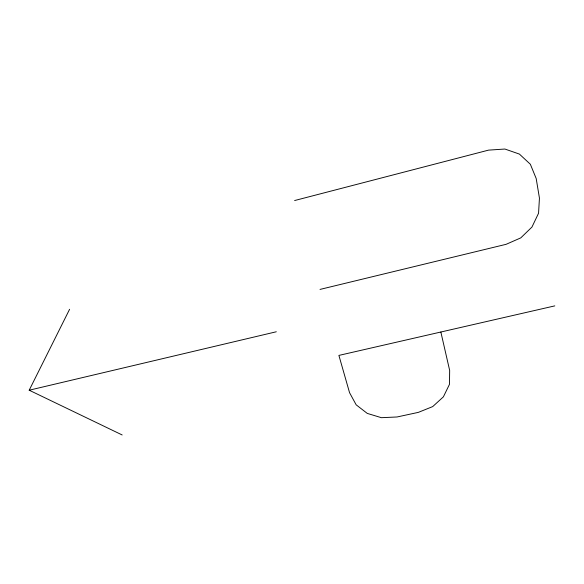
<?xml version="1.0" encoding="UTF-8"?>
<svg xmlns="http://www.w3.org/2000/svg" width="584" height="584" viewBox="0 0 584 584"><rect width="100%" height="100%" fill="white"/><g stroke="black" fill="none" stroke-linecap="round" stroke-linejoin="round"><path stroke-width="0.88" d="M122.165 434.963L29.2 390.207L69.598 309.279M294.613 200.538L488.553 150.125L504.904 149.037L519.395 154.074L530.345 164.25L536.185 178.507L539.441 198.115L538.558 213.226L531.958 227.059L520.775 237.878L506.116 244.316L320.025 289.416M29.2 390.207L276.305 331.77M554.8 305.877L338.895 355.408L349.553 392.682L356.167 404.821L367.256 413.399L381.41 417.691L397.04 416.976L418.326 412.377L432.7 406.595L443.395 396.835L449.476 384.33L449.665 370.446L440.854 332.019"/></g></svg>
